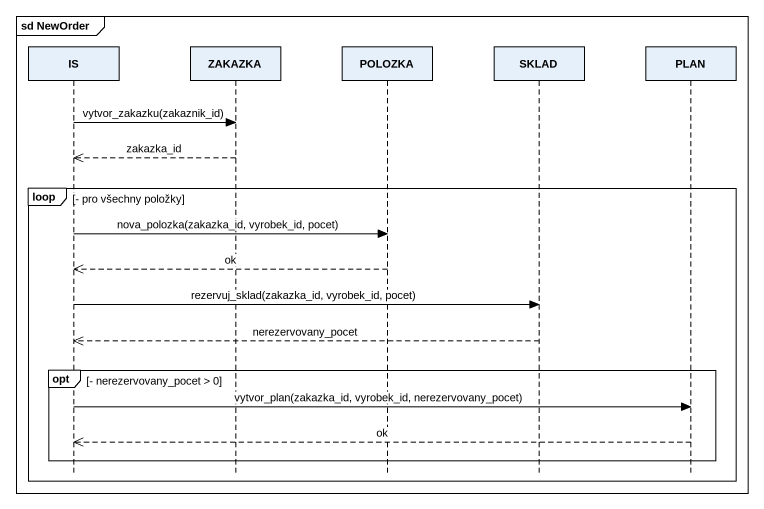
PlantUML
@startuml
mainframe sd NewOrder
hide footbox
participant IS
participant ZAKAZKA
participant POLOZKA
participant SKLAD
participant PLAN

IS -> ZAKAZKA : vytvor_zakazku(zakaznik_id)
ZAKAZKA -->> IS : zakazka_id
loop - pro všechny položky
  IS -> POLOZKA : nova_polozka(zakazka_id, vyrobek_id, pocet)
  POLOZKA -->> IS : ok
  IS -> SKLAD : rezervuj_sklad(zakazka_id, vyrobek_id, pocet)
  SKLAD -->> IS : nerezervovany_pocet
  opt - nerezervovany_pocet > 0
    IS -> PLAN : vytvor_plan(zakazka_id, vyrobek_id, nerezervovany_pocet)
    PLAN -->> IS : ok
  end
end
@enduml
